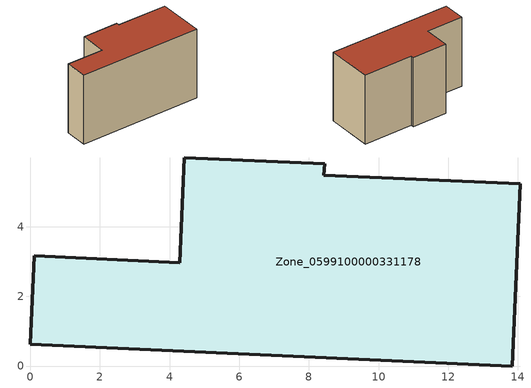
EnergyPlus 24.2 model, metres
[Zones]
Zone_0599100000331178
 floor ground (C_G): 0,0.62 0.12,3.16 4.3,2.97 4.43,5.97 8.45,5.8 8.43,5.48 14.07,5.23 13.84,0 z0.97
 wall outside (C_F): 13.84,0 14.07,5.23 8.43,5.48 8.45,5.8 4.43,5.97 4.3,2.97 0.12,3.16 0,0.62 13.84,0 z0.97:9.01
 roof outside (C_R): 0.12,3.16 0,0.62 13.84,0 14.07,5.23 8.43,5.48 8.45,5.8 4.43,5.97 4.3,2.97 z9.01
[BUILDING]
Pand.0599100000331178: North Axis=0; Terrain=City; Loads Convergence Tolerance Value=0.04; Temperature Convergence Tolerance Value=0.4; Solar Distribution=FullExterior; Maximum Number of Warmup Days=25; Minimum Number of Warmup Days=1
[Site:Location]
Rotterdam.The.Hague.AP_ZH_NLD Design_Conditions: Latitude=51.96; Longitude=4.45; Time Zone=1; Elevation=-4.5
[SITE:GROUNDTEMPERATURE:BUILDINGSURFACE]
18, 18, 18, 18, 18, 18, 18, 18, 18, 18, 18, 18
[MATERIAL] Thermal Absorptance=0.9; Solar Absorptance=0.7; Visible Absorptance=0.7
Name | Roughness | Thickness | Conductivity | Density | Specific Heat
G.TI.1975-1991 | MediumSmooth | 0.15 | 0.288461 | 540 | 1210
F.TI.1975-1991 | Rough | 0.3 | 0.230769 | 1920 | 840
R.TI.1975-1991 | MediumRough | 0.2 | 0.153846 | 1500 | 1000
[CONSTRUCTION]
C_G: G.TI.1975-1991
C_F: F.TI.1975-1991
C_R: R.TI.1975-1991
[ZONE]
Zone_0599100000331178: Type=1; Multiplier=1; Ceiling Height=Autocalculate; Volume=Autocalculate; Floor Area=autocalculate; Part of Total Floor Area=Yes
[ZONEINFILTRATION:DESIGNFLOWRATE]
Infil_Zone_0599100000331178: Zone or ZoneList or Space or SpaceList=Zone_0599100000331178; Schedule=AlwaysOn; Design Flow Rate Calculation Method=Flow/Area; Flow Rate per Floor Area=0.003; Constant Term Coefficient=1; Temperature Term Coefficient=0; Velocity Term Coefficient=0; Velocity Squared Term Coefficient=0
[HVACTEMPLATE:ZONE:IDEALLOADSAIRSYSTEM]
Zone_0599100000331178: Maximum Heating Supply Air Temperature=50; Minimum Cooling Supply Air Temperature=13; Maximum Heating Supply Air Humidity Ratio=0.0156; Minimum Cooling Supply Air Humidity Ratio=0.0077; Heating Limit=NoLimit; Cooling Limit=NoLimit; Dehumidification Control Type=ConstantSensibleHeatRatio; Cooling Sensible Heat Ratio=0.7; Dehumidification Setpoint=60; Humidification Control Type=None; Humidification Setpoint=30; Outdoor Air Method=None; Outdoor Air Flow Rate per Person=0.00944; Outdoor Air Flow Rate per Zone Floor Area=0; Outdoor Air Flow Rate per Zone=0; Demand Controlled Ventilation Type=None; Outdoor Air Economizer Type=NoEconomizer; Heat Recovery Type=None; Sensible Heat Recovery Effectiveness=0.7; Latent Heat Recovery Effectiveness=0.65
[ZONECONTROL:THERMOSTAT]
ThermostatControl_Zone_0599100000331178: Zone or ZoneList=Zone_0599100000331178; Control Type Schedule=DualSetpointControlType; Control 1=Thermostat_Zone_0599100000331178; Temperature Difference Between Cutout And Setpoint=0
[THERMOSTATSETPOINT:DUALSETPOINT]
Thermostat_Zone_0599100000331178: Heating Setpoint Temperature Schedule=HeatingSetpoint_Zone_0599100000331178; Cooling Setpoint Temperature Schedule=CoolingSetpoint_Zone_0599100000331178
[SCHEDULE:COMPACT]
HeatingSetpoint_Zone_0599100000331178: Through: 12/31, For: AllDays, Until: 24:00, 21
CoolingSetpoint_Zone_0599100000331178: Through: 12/31, For: AllDays, Until: 24:00, 24
DualSetpointControlType: Through: 12/31, For: AllDays, Until: 24:00, 4
AlwaysOn: Through: 12/31, For: AllDays, Until: 24:00, 1
